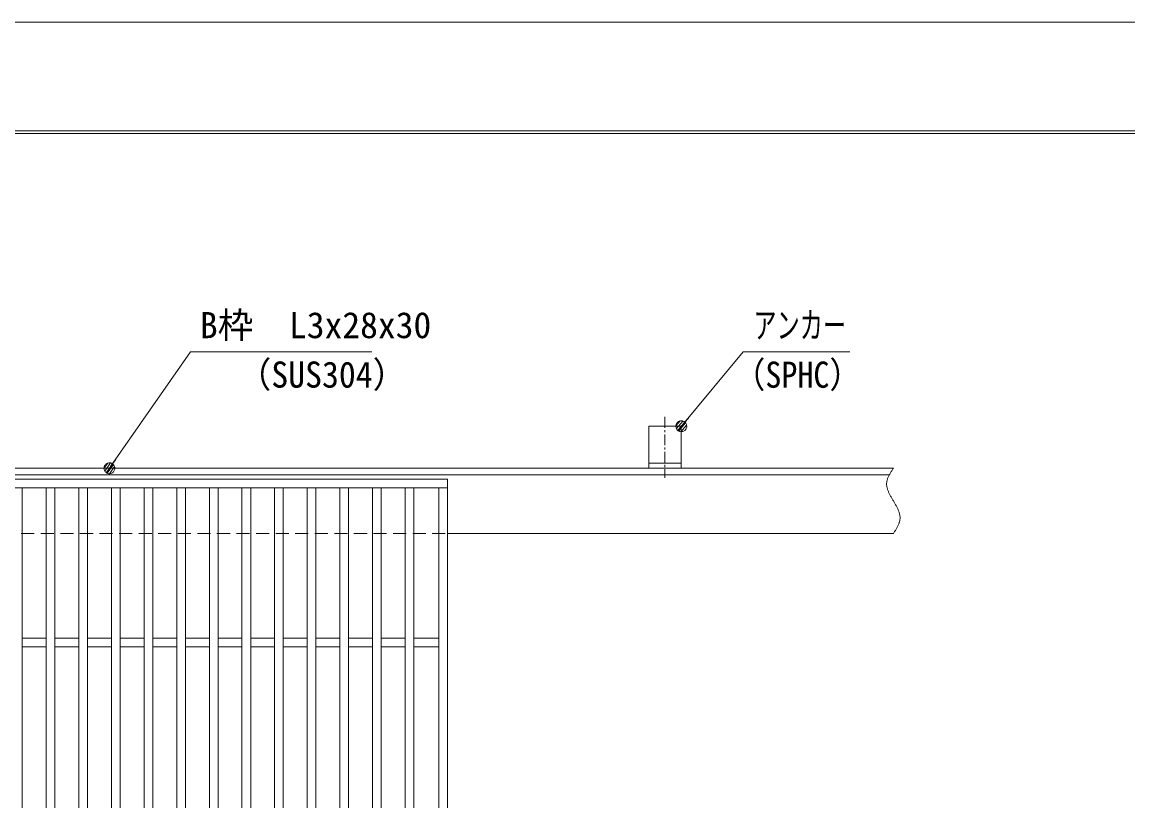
# Model space of a CAD drawing. Units: millimetres, scale not verified. Extents: x -1050 to 1050, y -742 to 742.
# Drawn here: x 9 to 517, y 385 to 742 of the extents above; entities that cross this region are included whole.
import ezdxf
from ezdxf.enums import TextEntityAlignment as Align

# ---------------------------------------------------------------- set-up
doc = ezdxf.new("R2010")
doc.units = ezdxf.units.MM
doc.header["$LTSCALE"] = 5
for name, pattern in [('CHAIN1', [8, 5, -1, 1, -1]), ('DASHED1', [1.8, 1.2, -0.6]), ('DOUBLE_CHAIN1', [8.8, 5, -1, 0.6, -0.6, 0.6, -1])]:
    doc.linetypes.add(name, pattern=pattern)
for name, color, linetype, lineweight in [('0-0_7-図\u3000枠', 4, 'Continuous', 9), ('0-1_寸法注釈', 2, 'Continuous', 9), ('0-2_想像線', 134, 'DOUBLE_CHAIN1', 9), ('0-4_0', 2, 'Continuous', 9), ('0-5_DEFPOINTS', 134, 'Continuous', 9), ('0-6_枠', 7, 'Continuous', 9), ('0-7_蓋', 5, 'Continuous', 9), ('0-8_アンカー', 7, 'Continuous', 9), ('0-A_溝開口', 4, 'DASHED1', 9)]:
    doc.layers.add(name, color=color, linetype=linetype, lineweight=lineweight)
doc.styles.add('ＭＳ ゴシック', font='')
doc.styles.get('ＭＳ ゴシック').set_extended_font_data('MS Gothic')

# ---------------------------------------------------------------- blocks, each defined once
blk = doc.blocks.new('A$C5D7C781A')
at = {"layer": '0-8_アンカー', "color": 6, "linetype": 'CHAIN1'}
blk.add_line((37.5, 140.11), (37.5, 0), dxfattribs=at)
at = {"layer": '0-8_アンカー'}
for p, q in [((0, 118.78), (0, 22.26)), ((0, 118.78), (75, 118.78)), ((75, 118.78), (75, 22.26)), ((75, 33.76), (0, 33.76)), ((0, 22.26), (75, 22.26))]:
    blk.add_line(p, q, dxfattribs=at)
blk = doc.blocks.new('_Dot')
at = {"layer": '0-4_0'}
for p, q in [((-2.5, 0), (-5, 0)), ((2.445, 0.5), (-2.445, 0.5)), ((1.997, 1.5), (-1.997, 1.5)), ((2.289, -0.995), (-2.289, -0.995)), ((1.499, -1.995), (-1.499, -1.995))]:
    blk.add_line(p, q, dxfattribs=at)
for points in [[(2.5, 0), (2.48, 0.313), (2.421, 0.622), (2.324, 0.92), (2.191, 1.204), (2.023, 1.469), (1.822, 1.711), (1.594, 1.926), (1.34, 2.111), (1.064, 2.262), (0.773, 2.378), (0.468, 2.456), (0.157, 2.495), (-0.157, 2.495), (-0.468, 2.456), (-0.773, 2.378), (-1.064, 2.262), (-1.34, 2.111), (-1.594, 1.926), (-1.822, 1.711), (-2.023, 1.469), (-2.191, 1.204), (-2.324, 0.92), (-2.421, 0.622), (-2.48, 0.313), (-2.5, 0), (0, 0)], [(-2.5, 0), (-2.48, -0.313), (-2.421, -0.622), (-2.324, -0.92), (-2.191, -1.204), (-2.023, -1.469), (-1.822, -1.711), (-1.594, -1.926), (-1.34, -2.111), (-1.064, -2.262), (-0.773, -2.378), (-0.468, -2.456), (-0.157, -2.495), (0.157, -2.495), (0.468, -2.456), (0.773, -2.378), (1.064, -2.262), (1.34, -2.111), (1.594, -1.926), (1.822, -1.711), (2.023, -1.469), (2.191, -1.204), (2.324, -0.92), (2.421, -0.622), (2.48, -0.313), (2.5, 0), (0, 0)]]:
    blk.add_lwpolyline(points, close=True, dxfattribs=at)

msp = doc.modelspace()

# ---------------------------------------------------------------- linework, layer by layer
at = {"layer": '0-0_7-図\u3000枠'}
msp.add_line((-973.75, 691.25), (998.75, 691.25), dxfattribs=at)
msp.add_lwpolyline([(-975, 692.5), (1000, 692.5), (1000, -692.5)], dxfattribs=at)
at = {"layer": '0-1_寸法注釈'}
for points in [[(169.797, 590.968), (86.447, 590.968), (49.664, 538.288)], [(389.478, 590.968), (340.425, 590.968), (312.702, 557.538)]]:
    msp.add_lwpolyline(points, dxfattribs=at)
at = {"layer": '0-2_想像線'}
for points in [[(409.55, 537.475), (409.359, 537.182), (409.169, 536.888), (408.98, 536.595), (408.792, 536.301), (408.608, 536.007), (408.427, 535.714), (408.249, 535.42), (408.076, 535.126), (407.909, 534.831), (407.747, 534.537), (407.592, 534.242), (407.443, 533.947), (407.303, 533.652), (407.171, 533.357), (407.048, 533.061), (406.935, 532.765), (406.832, 532.468), (406.741, 532.172), (406.661, 531.874), (406.593, 531.577), (406.538, 531.279), (406.497, 530.98), (406.47, 530.681), (406.458, 530.381), (406.46, 530.081), (406.476, 529.781), (406.505, 529.48), (406.547, 529.178), (406.601, 528.876), (406.666, 528.574), (406.743, 528.272), (406.829, 527.969), (406.926, 527.665), (407.032, 527.362), (407.147, 527.058), (407.27, 526.753), (407.401, 526.449), (407.538, 526.144), (407.683, 525.839)], [(407.683, 525.839), (407.833, 525.534), (407.989, 525.229), (408.15, 524.923), (408.316, 524.617), (408.485, 524.312), (408.657, 524.006), (408.833, 523.7), (409.01, 523.394), (409.189, 523.087), (409.369, 522.781), (409.55, 522.475)], [(411.417, 519.111), (411.267, 519.416), (411.111, 519.721), (410.95, 520.027), (410.784, 520.333), (410.615, 520.638), (410.443, 520.944), (410.267, 521.25), (410.09, 521.556), (409.911, 521.863), (409.731, 522.169), (409.55, 522.475)], [(409.55, 507.475), (409.741, 507.768), (409.931, 508.062), (410.12, 508.355), (410.308, 508.649), (410.492, 508.943), (410.673, 509.236), (410.851, 509.53), (411.024, 509.824), (411.191, 510.119), (411.353, 510.413), (411.508, 510.708), (411.657, 511.003), (411.797, 511.298), (411.929, 511.593), (412.052, 511.889), (412.165, 512.185), (412.268, 512.481), (412.359, 512.778), (412.439, 513.076), (412.507, 513.373), (412.562, 513.671), (412.603, 513.97), (412.63, 514.269), (412.642, 514.569), (412.64, 514.869), (412.624, 515.169), (412.595, 515.47), (412.553, 515.772), (412.499, 516.074), (412.434, 516.376), (412.357, 516.678), (412.271, 516.981), (412.174, 517.285), (412.068, 517.588), (411.953, 517.892), (411.83, 518.197), (411.699, 518.501), (411.562, 518.806), (411.417, 519.111)]]:
    msp.add_lwpolyline(points, dxfattribs=at)
at = {"layer": '0-5_DEFPOINTS'}
msp.add_lwpolyline([(-1050, -742.5), (-1050, 742.5), (1050, 742.5), (1050, -742.5)], close=True, dxfattribs=at)
at = {"layer": '0-6_枠'}
for p, q in [((-795.45, 537.475), (409.55, 537.475)), ((-792.45, 534.475), (407.714, 534.475)), ((204.55, 507.475), (409.55, 507.475))]:
    msp.add_line(p, q, dxfattribs=at)
at = {"layer": '0-7_蓋'}
for p, q in [((204.55, 532.475), (-790.45, 532.475)), ((204.55, 82.475), (204.55, 532.475)), ((204.55, 528.475), (-790.45, 528.475)), ((9.05, 528.475), (9.05, 86.475)), ((20.05, 528.475), (20.05, 86.475)), ((24.05, 528.475), (24.05, 86.475)), ((35.05, 528.475), (35.05, 86.475)), ((39.05, 528.475), (39.05, 86.475)), ((50.05, 528.475), (50.05, 86.475)), ((54.05, 528.475), (54.05, 86.475)), ((65.05, 528.475), (65.05, 86.475)), ((69.05, 528.475), (69.05, 86.475)), ((80.05, 528.475), (80.05, 86.475)), ((84.05, 528.475), (84.05, 86.475)), ((95.05, 528.475), (95.05, 86.475)), ((99.05, 528.475), (99.05, 86.475)), ((110.05, 528.475), (110.05, 86.475)), ((114.05, 528.475), (114.05, 86.475)), ((125.05, 528.475), (125.05, 86.475)), ((129.05, 528.475), (129.05, 86.475)), ((140.05, 528.475), (140.05, 86.475)), ((144.05, 528.475), (144.05, 86.475)), ((155.05, 528.475), (155.05, 86.475)), ((159.05, 528.475), (159.05, 86.475)), ((170.05, 528.475), (170.05, 86.475)), ((174.05, 528.475), (174.05, 86.475)), ((185.05, 528.475), (185.05, 86.475)), ((189.05, 528.475), (189.05, 86.475)), ((200.55, 86.475), (200.55, 528.475)), ((20.05, 459.475), (9.05, 459.475)), ((35.05, 459.475), (24.05, 459.475)), ((50.05, 459.475), (39.05, 459.475)), ((65.05, 459.475), (54.05, 459.475)), ((80.05, 459.475), (69.05, 459.475)), ((95.05, 459.475), (84.05, 459.475)), ((110.05, 459.475), (99.05, 459.475)), ((125.05, 459.475), (114.05, 459.475)), ((140.05, 459.475), (129.05, 459.475)), ((155.05, 459.475), (144.05, 459.475)), ((170.05, 459.475), (159.05, 459.475)), ((185.05, 459.475), (174.05, 459.475)), ((200.55, 459.475), (189.05, 459.475)), ((20.05, 455.475), (9.05, 455.475)), ((35.05, 455.475), (24.05, 455.475)), ((50.05, 455.475), (39.05, 455.475)), ((65.05, 455.475), (54.05, 455.475)), ((80.05, 455.475), (69.05, 455.475)), ((95.05, 455.475), (84.05, 455.475)), ((110.05, 455.475), (99.05, 455.475)), ((125.05, 455.475), (114.05, 455.475)), ((140.05, 455.475), (129.05, 455.475)), ((155.05, 455.475), (144.05, 455.475)), ((170.05, 455.475), (159.05, 455.475)), ((185.05, 455.475), (174.05, 455.475)), ((200.55, 455.475), (189.05, 455.475))]:
    msp.add_line(p, q, dxfattribs=at)
at = {"layer": '0-A_溝開口'}
msp.add_line((-765.45, 507.475), (204.55, 507.475), dxfattribs=at)

# ---------------------------------------------------------------- block references
at = {"layer": '0-1_寸法注釈'}
for p, rotation in [((312.05, 556.779), 229.33113), ((49.081, 537.475), 234.35189)]:
    msp.add_blockref('_Dot', p, dxfattribs=dict(at, rotation=rotation))
at = {"layer": '0-8_アンカー', "xscale": 0.2, "yscale": 0.2}
msp.add_blockref('A$C5D7C781A', (297.05, 533.023), dxfattribs=at)

# ---------------------------------------------------------------- texts
at = {"layer": '0-1_寸法注釈', "color": 7, "style": 'ＭＳ ゴシック'}
msp.add_text('B枠\u3000L3x28x30', height=12.02, dxfattribs=at).set_placement((90.7, 593.655), align=Align.BOTTOM_LEFT)
for s, height, width, p in [('アンカー', 12.02, 0.65, (345.202, 593.655)), ('（SUS304）', 12.02, 0.95, (107.958, 570.919)), ('（SPHC）', 12.03, 0.9, (335.929, 570.865))]:
    msp.add_text(s, height=height, dxfattribs=dict(at, width=width)).set_placement(p, align=Align.BOTTOM_LEFT)

doc.saveas('drawing.dxf')
